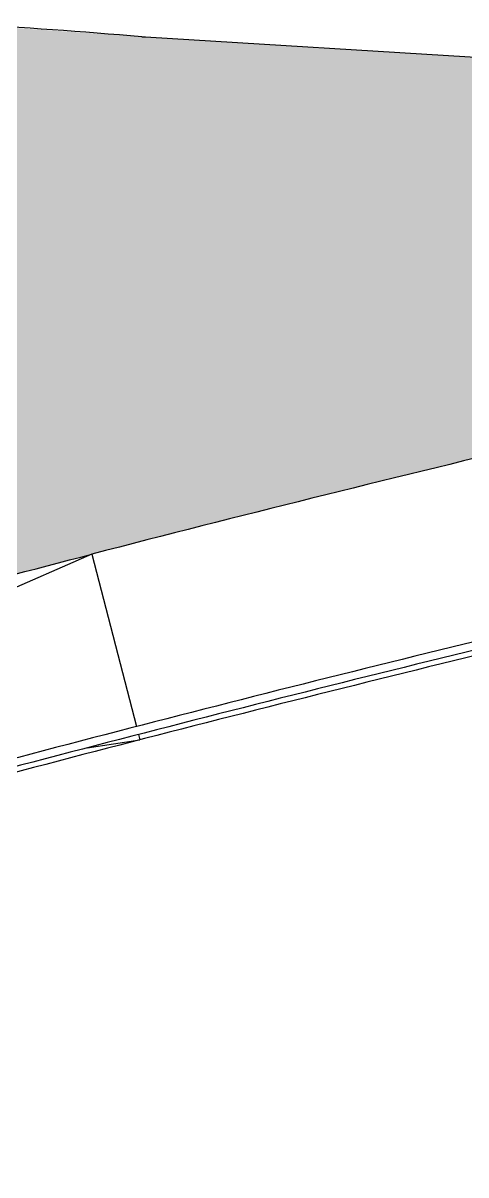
# Model space of a CAD drawing. Header units: millimetres. Extents: x 441061 to 442903, y 4515148 to 4515613.
# Drawn here: x 442050.32 to 442054.36, y 4515576.49 to 4515587 of the extents above; entities that cross this region are included whole.
import ezdxf

# ---------------------------------------------------------------- set-up
doc = ezdxf.new("R2010")
doc.units = ezdxf.units.MM
doc.layers.add('01_cesped', color=7, linetype='Continuous', true_color=0x659a66)
doc.layers.add('01_piscinas', color=254, linetype='Continuous')

msp = doc.modelspace()

# ---------------------------------------------------------------- hatches: boundary and pattern name
at = {"layer": '01_cesped', "true_color": 0xc1d7c2}
h = msp.add_hatch(color=9, dxfattribs=at)
h.dxf.hatch_style = 1
h.paths.add_polyline_path([(442033.288, 4515586.311), (442034.738, 4515586.524), (442036.215, 4515586.715), (442037.355, 4515586.84), (442038.68, 4515586.96), (442039.963, 4515587.051), (442041.249, 4515587.116), (442042.565, 4515587.156), (442043.764, 4515587.17), (442045.456, 4515587.162), (442046.967, 4515587.127), (442048.181, 4515587.08), (442049.769, 4515586.99), (442051.402, 4515586.877), (442052.912, 4515586.785), (442054.788, 4515586.671), (442056.464, 4515586.569), (442058.948, 4515586.418), (442060.78, 4515586.306), (442062.603, 4515586.195), (442063.82, 4515586.121), (442064.218, 4515586.097), (442064.374, 4515585.064), (442062.601, 4515584.784), (442061.586, 4515584.612), (442060.371, 4515584.381), (442059.138, 4515584.114), (442057.745, 4515583.803), (442054.972, 4515583.158), (442053.784, 4515582.87), (442052.957, 4515582.666), (442051.88, 4515582.395), (442050.947, 4515582.156), (442049.884, 4515581.879), (442048.716, 4515581.568), (442047.69, 4515581.289), (442046.651, 4515580.979), (442045.401, 4515580.591), (442043.725, 4515580.045), (442042.013, 4515579.458), (442040.921, 4515579.067), (442040.093, 4515578.762), (442039.231, 4515578.437), (442038.423, 4515578.125), (442037.319, 4515577.687), (442036.63, 4515577.407), (442036.206, 4515578.537), (442035.789, 4515579.648), (442035.272, 4515581.025), (442034.826, 4515582.211), (442034.331, 4515583.531), (442033.805, 4515584.932)])

# ---------------------------------------------------------------- linework, layer by layer
at = {"layer": '01_piscinas'}
for p, q in [((442051.402, 4515586.877), (442051.437, 4515586.875)), ((442051.437, 4515586.875), (442054.788, 4515586.671, 0)), ((442050.947, 4515582.156, 0), (442044.739, 4515579.458, 0)), ((442050.947, 4515582.156, 0), (442051.353, 4515580.583, 0)), ((442050.905, 4515580.389, 0), (442051.384, 4515580.462)), ((442051.372, 4515580.511, 0), (442051.384, 4515580.462))]:
    msp.add_line(p, q, dxfattribs=at)
for points in [[(442072.444, 4515584.322, 0.016487), (442068.584, 4515583.992, 0.014757), (442061.145, 4515582.885, 0.006475), (442055.369, 4515581.582, 0.008166), (442048.135, 4515579.727, 0.021654), (442039.016, 4515576.612, 0.020322), (442030.732, 4515572.981, 0.00713), (442025.173, 4515570.121, 0.000222), (442025.002, 4515570.029), (442023.712, 4515569.33), (442022.424, 4515568.631, 0.002681), (442020.371, 4515567.485), (442013.469, 4515563.666), (442010.854, 4515562.223), (442002.94, 4515557.855), (441997.997, 4515555.116), (441984.828, 4515547.817), (441984.714, 4515547.753), (441995.496, 4515529.756)], [(442072.442, 4515584.247, 0.016462), (442068.593, 4515583.918, 0.014755), (442061.16, 4515582.812, 0.006474), (442055.386, 4515581.509, 0.008165), (442048.156, 4515579.655, 0.021653), (442039.043, 4515576.542, 0.020322), (442030.765, 4515572.914, 0.00713), (442025.209, 4515570.055, 0.000222), (442025.037, 4515569.963), (442023.748, 4515569.264), (442022.46, 4515568.565, 0.002681), (442020.408, 4515567.419), (442013.506, 4515563.6), (442010.891, 4515562.157), (442002.976, 4515557.79), (441998.034, 4515555.05), (441984.864, 4515547.751), (441984.818, 4515547.725), (441995.56, 4515529.795)]]:
    msp.add_lwpolyline(points, format="xyb", dxfattribs=at)
at = {"layer": '01_piscinas', "elevation": 0}
msp.add_lwpolyline([(442036.63, 4515577.407, -0.004276), (442038.423, 4515578.125, -0.021688), (442047.69, 4515581.289, -0.003659), (442050.947, 4515582.156)], format="xyb", dxfattribs=at)
at = {"layer": '01_piscinas'}
for centre, radius, start, end in [((442044.144, 4515497.352), 89.819, 85.3647, 86.40918), ((442108.558, 4515359.218), 230.262, 103.45718, 104.4893), ((442108.558, 4515359.218), 228.512, 103.45718, 105.3239)]:
    msp.add_arc(centre, radius, start, end, dxfattribs=at)

doc.saveas('drawing.dxf')
